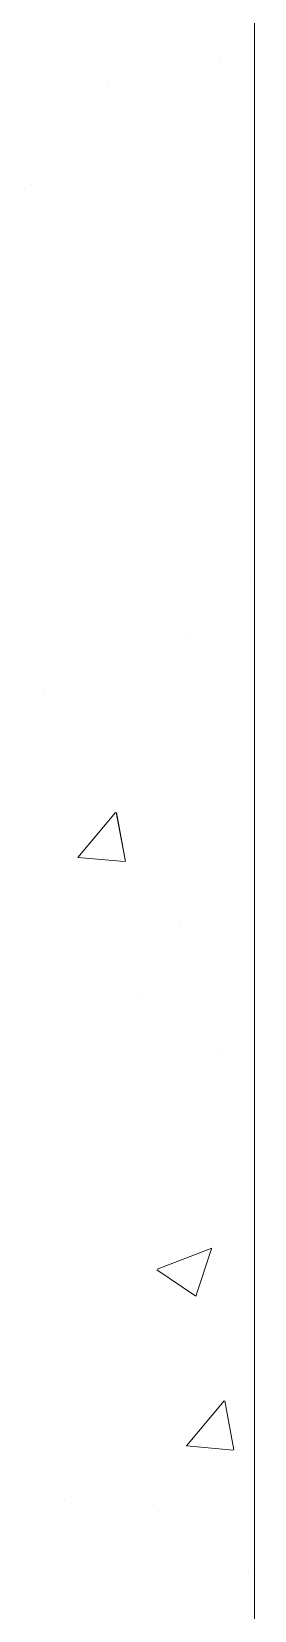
# Model space of a CAD drawing. Header units: millimetres. Extents: x 470010 to 1231400, y -134005 to 421770.
# Drawn here: x 672901 to 672974, y -28837 to -28324 of the extents above; entities that cross this region are included whole.
import ezdxf
from ezdxf.enums import TextEntityAlignment as Align

# ---------------------------------------------------------------- set-up
doc = ezdxf.new("R2010")
doc.units = ezdxf.units.MM
doc.layers.get('Defpoints').update_dxf_attribs({"color": 140})
doc.layers.add('АР_Стены ПЕНОблок', color=52, linetype='Continuous', lineweight=20)
doc.layers.add('АР_Штриховка', color=8, linetype='Continuous', lineweight=0)
doc.styles.add('style1', font='ARIALN.TTF')

# ---------------------------------------------------------------- blocks, each defined once
blk = doc.blocks.new('A$C9108343f')
at = {"layer": 'АР_Стены ПЕНОблок', "color": 18, "linetype": 'Continuous', "lineweight": 20, "true_color": 0x000000}
blk.add_line((7254.96, 21355), (7254.96, 97555), dxfattribs=at)
at = {"layer": 'АР_Штриховка', "color": 18, "linetype": 'Continuous', "lineweight": 0, "true_color": 0x000000}
for p, q in [((7244.06, 72033.49), (7244.06, 72033.49)), ((7207.07, 72023.94), (7207.07, 72023.94)), ((7182.54, 71992.54), (7182.54, 71992.54)), ((7253.8, 71863.4), (7253.8, 71863.4)), ((7233.84, 71844.69), (7233.84, 71844.69)), ((7186.63, 71828.63), (7186.63, 71828.63)), ((7197.59, 71774.06), (7209.84, 71788.65)), ((7213.02, 71772.77), (7210.08, 71788.69)), ((7197.59, 71774.05), (7212.78, 71772.72)), ((7230.61, 71752.88), (7230.61, 71752.88)), ((7218.13, 71727.91), (7218.13, 71727.91)), ((7243.31, 71711.85), (7243.31, 71711.85)), ((7223.3, 71640.35), (7241.08, 71647.17)), ((7235.88, 71631.67), (7241.03, 71647.02)), ((7223.23, 71640.2), (7235.87, 71631.67)), ((7232.84, 71583), (7245.08, 71597.59)), ((7248.26, 71581.71), (7245.33, 71597.63)), ((7232.84, 71583), (7248.02, 71581.67)), ((7193.17, 71565.19), (7193.17, 71565.19)), ((7222.22, 71564), (7222.22, 71564)), ((7253.05, 71541.76), (7253.05, 71541.76))]:
    blk.add_line(p, q, dxfattribs=at)
at = {"layer": 'Defpoints', "color": 18, "true_color": 0x000000, "style": 'style1'}
for p in [(143949.34, 316089.12), (143974.98, 281639.5), (143890.4, 273244.71), (143839.99, 264276.81), (143967.75, 254892.38), (12251.96, 104178.14), (12382.58, 96023.14)]:
    blk.add_attdef('АР-ПОМЕЩЕНИЕ:НАИМЕНОВАНИЕ', text='', height=100, dxfattribs=at).set_placement(p, align=Align.MIDDLE)
at = {"layer": 'Defpoints', "color": 18, "true_color": 0x000000, "style": 'style1', "flags": 8}
for p in [(143951.3, 279099.09), (143848.34, 269251.11), (143875.33, 260094.25), (144049.74, 250824.7), (163419.28, 238153.36), (155897.46, 237965.97), (183037.2, 237965.97), (143342.94, 237876.19)]:
    blk.add_attdef('АР-ПОМЕЩЕНИЕ:НАИМЕНОВАНИЕ', text='', height=100, dxfattribs=at).set_placement(p, align=Align.MIDDLE)

msp = doc.modelspace()

# ---------------------------------------------------------------- linework, layer by layer
at = {"layer": 'АР_Стены ПЕНОблок', "color": 18, "linetype": 'Continuous', "lineweight": 20, "true_color": 0x000000}
msp.add_line((672973.57, -79011.242), (672973.57, -2811.242), dxfattribs=at)
at = {"layer": 'АР_Штриховка', "color": 18, "linetype": 'Continuous', "lineweight": 0, "true_color": 0x000000}
for p, q in [((672916.206, -28592.184), (672928.451, -28577.591)), ((672931.634, -28593.472), (672928.697, -28577.55)), ((672916.205, -28592.189), (672931.387, -28593.517)), ((672941.912, -28725.894), (672959.696, -28719.067)), ((672954.492, -28734.572), (672959.642, -28719.223)), ((672941.843, -28726.045), (672954.478, -28734.567)), ((672951.449, -28783.241), (672963.694, -28768.648)), ((672966.877, -28784.529), (672963.94, -28768.607)), ((672951.449, -28783.246), (672966.631, -28784.574))]:
    msp.add_line(p, q, dxfattribs=at)

# ---------------------------------------------------------------- block references
msp.add_blockref('A$C9108343f', (665718.612, -100366.242))

doc.saveas('drawing.dxf')
